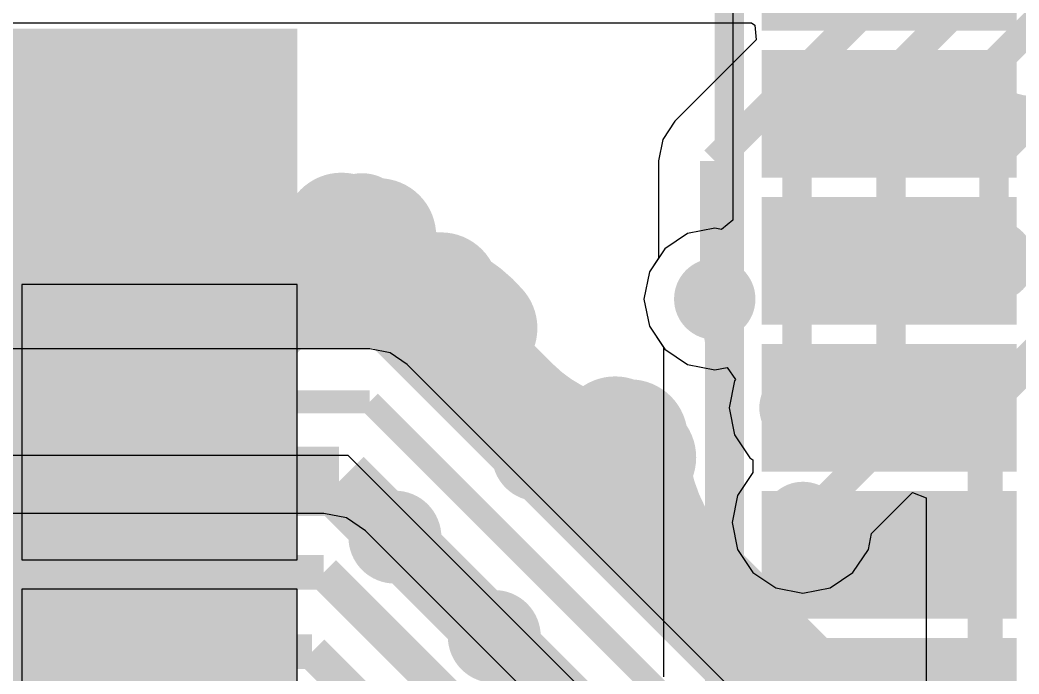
# Model space of a CAD drawing. Extents: x 81 to 196, y 150 to 213.
# Drawn here: x 97.79 to 106.42, y 195.99 to 201.64 of the extents above; entities that cross this region are included whole.
import ezdxf

# ---------------------------------------------------------------- set-up
doc = ezdxf.new("R2010")
doc.units = 0
doc.header["$MEASUREMENT"] = 0
for name, color, linetype in [('BOTTOMLAYER', 5, 'CONTINUOUS'), ('BOTTOMOVERLAY', 54, 'CONTINUOUS'), ('BOTTOMPASTE', 16, 'CONTINUOUS'), ('BOTTOMSOLDER', 6, 'CONTINUOUS'), ('MULTILAYER', 9, 'CONTINUOUS'), ('TOPLAYER', 1, 'CONTINUOUS')]:
    doc.layers.add(name, color=color, linetype=linetype)

msp = doc.modelspace()

# ---------------------------------------------------------------- linework, layer by layer
at = {"layer": 'BOTTOMLAYER'}
for p, q in [((103.951159, 201.822096), (103.951159, 199.908452)), ((103.951159, 199.908452), (103.852985, 199.827883)), ((103.560065, 199.793014), (103.361599, 199.660401)), ((103.794174, 199.83958), (103.560065, 199.793014)), ((103.852985, 199.827883), (103.794174, 199.83958)), ((103.361599, 199.660401), (103.228986, 199.461935)), ((103.228986, 199.461935), (103.18242, 199.227826)), ((100.185182, 199.352177), (97.808156, 199.352177)), ((97.808156, 199.352177), (97.808156, 196.9751)), ((100.185182, 196.9751), (100.185182, 199.352177)), ((103.18242, 199.227826), (103.228986, 198.993717)), ((103.228986, 198.993717), (103.349006, 198.814101)), ((103.349006, 198.814101), (103.351157, 198.808901)), ((103.351157, 198.808901), (103.351157, 195.963474)), ((97.808156, 196.9751), (100.185182, 196.9751)), ((100.185182, 196.7211), (97.808156, 196.7211)), ((97.808156, 196.7211), (97.808156, 194.344176)), ((100.185182, 195.165937), (100.185182, 196.7211))]:
    msp.add_line(p, q, dxfattribs=at)
for points, const_width in [([(98.485574, 200.830426, 1), (98.485574, 201.130426, 1)], 0.299999), ([(106.063308, 200.965168, 1), (106.063308, 201.115165, 1)], 0.15), ([(106.063308, 200.965168, 1), (106.063308, 201.115165, 1)], 0.15), ([(106.063308, 200.540887, 1), (106.063308, 200.690884, 1)], 0.15), ([(106.063308, 200.540887, 1), (106.063308, 200.690884, 1)], 0.15), ([(99.603174, 200.246226, 1), (99.603174, 200.546226, 1)], 0.299999), ([(98.536374, 199.890626, 1), (98.536374, 200.190626, 1)], 0.299999), ([(106.207174, 199.433028, 1), (106.207174, 199.683024, 1)], 0.249999), ([(106.120199, 199.581501, 1), (106.120199, 199.708501, 1)], 0.127), ([(106.120199, 199.581501, 1), (106.120199, 199.708501, 1)], 0.127), ([(105.910228, 199.494526, 1), (105.910228, 199.621526, 1)], 0.127), ([(105.910228, 199.494526, 1), (105.910228, 199.621526, 1)], 0.127), ([(105.910228, 199.494526, 1), (105.910228, 199.621526, 1)], 0.127), ([(105.910228, 199.494526, 1), (105.910228, 199.621526, 1)], 0.127), ([(106.120199, 199.407551, 1), (106.120199, 199.534551, 1)], 0.127), ([(106.120199, 199.407551, 1), (106.120199, 199.534551, 1)], 0.127), ([(103.794174, 199.102828, 1), (103.794174, 199.352824, 1)], 0.249999), ([(98.815774, 198.950826, 1), (98.815774, 199.250826, 1)], 0.299999), ([(99.907974, 198.900026, 1), (99.907974, 199.200026, 1)], 0.299999), ([(103.688109, 199.071761, 1), (103.688109, 199.171761, 1)], 0.1), ([(103.688109, 199.071761, 1), (103.688109, 199.171761, 1)], 0.1), ([(103.900239, 199.071761, 1), (103.900239, 199.171761, 1)], 0.1), ([(103.900239, 199.071761, 1), (103.900239, 199.171761, 1)], 0.1), ([(103.809973, 198.853836, 1), (103.809973, 198.953836, 1)], 0.1), ([(103.809973, 198.853836, 1), (103.809973, 198.953836, 1)], 0.1), ([(103.809973, 198.777553, 1), (103.809973, 198.877552, 1)], 0.1), ([(103.809973, 198.777553, 1), (103.809973, 198.877552, 1)], 0.1), ([(105.010014, 198.439395, 1), (105.010014, 198.566395, 1)], 0.127), ([(105.010014, 198.439395, 1), (105.010014, 198.566395, 1)], 0.127), ([(105.010014, 198.439395, 1), (105.010014, 198.566395, 1)], 0.127), ([(105.010014, 198.439395, 1), (105.010014, 198.566395, 1)], 0.127), ([(105.010014, 198.439395, 1), (105.010014, 198.566395, 1)], 0.127), ([(104.530774, 198.163028, 1), (104.530774, 198.413024, 1)], 0.249999), ([(104.617749, 198.311501, 1), (104.617749, 198.438501, 1)], 0.127), ([(104.617749, 198.311501, 1), (104.617749, 198.438501, 1)], 0.127), ([(104.617749, 198.311501, 1), (104.617749, 198.438501, 1)], 0.127), ([(104.617749, 198.311501, 1), (104.617749, 198.438501, 1)], 0.127), ([(104.617749, 198.311501, 1), (104.617749, 198.438501, 1)], 0.127), ([(104.617749, 198.311501, 1), (104.617749, 198.438501, 1)], 0.127), ([(104.617749, 198.311501, 1), (104.617749, 198.438501, 1)], 0.127), ([(104.530812, 198.224526, 1), (104.530812, 198.351526, 1)], 0.127), ([(104.530812, 198.224526, 1), (104.530812, 198.351526, 1)], 0.127), ([(104.530812, 198.224526, 1), (104.530812, 198.351526, 1)], 0.127), ([(104.530812, 198.224526, 1), (104.530812, 198.351526, 1)], 0.127), ([(104.530812, 198.224526, 1), (104.530812, 198.351526, 1)], 0.127), ([(104.530812, 198.224526, 1), (104.530812, 198.351526, 1)], 0.127), ([(104.530812, 198.224526, 1), (104.530812, 198.351526, 1)], 0.127), ([(104.530812, 198.224526, 1), (104.530812, 198.351526, 1)], 0.127), ([(104.530812, 198.224526, 1), (104.530812, 198.351526, 1)], 0.127), ([(104.530812, 198.224526, 1), (104.530812, 198.351526, 1)], 0.127), ([(104.82772, 198.224526, 1), (104.82772, 198.351526, 1)], 0.127), ([(104.82772, 198.224526, 1), (104.82772, 198.351526, 1)], 0.127), ([(104.82772, 198.224526, 1), (104.82772, 198.351526, 1)], 0.127), ([(104.82772, 198.224526, 1), (104.82772, 198.351526, 1)], 0.127), ([(104.82772, 198.224526, 1), (104.82772, 198.351526, 1)], 0.127), ([(104.82772, 198.224526, 1), (104.82772, 198.351526, 1)], 0.127), ([(104.82772, 198.224526, 1), (104.82772, 198.351526, 1)], 0.127), ([(104.82772, 198.224526, 1), (104.82772, 198.351526, 1)], 0.127), ([(104.82772, 198.224526, 1), (104.82772, 198.351526, 1)], 0.127), ([(104.82772, 198.224526, 1), (104.82772, 198.351526, 1)], 0.127), ([(104.82772, 198.224526, 1), (104.82772, 198.351526, 1)], 0.127), ([(104.82772, 198.224526, 1), (104.82772, 198.351526, 1)], 0.127), ([(104.82772, 198.224526, 1), (104.82772, 198.351526, 1)], 0.127), ([(104.82772, 198.224526, 1), (104.82772, 198.351526, 1)], 0.127), ([(104.617749, 198.137551, 1), (104.617749, 198.264551, 1)], 0.127), ([(104.617749, 198.137551, 1), (104.617749, 198.264551, 1)], 0.127), ([(104.617749, 198.137551, 1), (104.617749, 198.264551, 1)], 0.127), ([(104.617749, 198.137551, 1), (104.617749, 198.264551, 1)], 0.127), ([(104.617749, 198.137551, 1), (104.617749, 198.264551, 1)], 0.127), ([(104.617749, 198.137551, 1), (104.617749, 198.264551, 1)], 0.127), ([(104.617749, 198.137551, 1), (104.617749, 198.264551, 1)], 0.127), ([(105.010014, 198.009657, 1), (105.010014, 198.136657, 1)], 0.127), ([(105.010014, 198.009657, 1), (105.010014, 198.136657, 1)], 0.127), ([(105.010014, 198.009657, 1), (105.010014, 198.136657, 1)], 0.127), ([(105.010014, 198.009657, 1), (105.010014, 198.136657, 1)], 0.127), ([(105.010014, 198.009657, 1), (105.010014, 198.136657, 1)], 0.127), ([(98.510974, 197.503026, 1), (98.510974, 197.803026, 1)], 0.299999), ([(99.704774, 197.503026, 1), (99.704774, 197.803026, 1)], 0.299999), ([(104.556174, 197.172428, 1), (104.556174, 197.422424, 1)], 0.249999)]:
    msp.add_lwpolyline(points, format="xyb", close=True, dxfattribs=dict(at, const_width=const_width))
for points, const_width in [([(106.575461, 200.828026, -0.198912), (106.063308, 201.040167)], 0.299999), ([(106.575461, 200.828026, -0.198912), (106.063308, 201.040167)], 0.299999), ([(106.063308, 200.615885, -0.198912), (106.575461, 200.828026)], 0.299999), ([(106.063308, 200.615885, -0.198912), (106.575461, 200.828026)], 0.299999), ([(106.120199, 199.645001, -0.198912), (105.910228, 199.558026)], 0.254), ([(106.120199, 199.645001, -0.198912), (105.910228, 199.558026)], 0.254), ([(105.910228, 199.558026, -0.198912), (106.120199, 199.471051)], 0.254), ([(105.910228, 199.558026, -0.198912), (106.120199, 199.471051)], 0.254), ([(103.688109, 199.121761, -0.198912), (103.809973, 198.827552)], 0.2), ([(103.688109, 199.121761, -0.198912), (103.809973, 198.827552)], 0.2), ([(103.809973, 198.903836, -0.198912), (103.900239, 199.121761)], 0.2), ([(103.809973, 198.903836, -0.198912), (103.900239, 199.121761)], 0.2), ([(105.010014, 198.502895, -0.213934), (104.530812, 198.288026)], 0.254), ([(105.010014, 198.502895, -0.213934), (104.530812, 198.288026)], 0.254), ([(105.010014, 198.502895, -0.213934), (104.530812, 198.288026)], 0.254), ([(105.010014, 198.502895, -0.213934), (104.530812, 198.288026)], 0.254), ([(105.010014, 198.502895, -0.213934), (104.530812, 198.288026)], 0.254), ([(104.82772, 198.288026, -0.198912), (104.617749, 198.375001)], 0.254), ([(104.82772, 198.288026, -0.198912), (104.617749, 198.375001)], 0.254), ([(104.82772, 198.288026, -0.198912), (104.617749, 198.375001)], 0.254), ([(104.82772, 198.288026, -0.198912), (104.617749, 198.375001)], 0.254), ([(104.82772, 198.288026, -0.198912), (104.617749, 198.375001)], 0.254), ([(104.82772, 198.288026, -0.198912), (104.617749, 198.375001)], 0.254), ([(104.82772, 198.288026, -0.198912), (104.617749, 198.375001)], 0.254), ([(104.530812, 198.288026, -0.213934), (105.010014, 198.073157)], 0.254), ([(104.530812, 198.288026, -0.213934), (105.010014, 198.073157)], 0.254), ([(104.530812, 198.288026, -0.213934), (105.010014, 198.073157)], 0.254), ([(104.530812, 198.288026, -0.213934), (105.010014, 198.073157)], 0.254), ([(104.530812, 198.288026, -0.213934), (105.010014, 198.073157)], 0.254), ([(104.617749, 198.201051, -0.198912), (104.82772, 198.288026)], 0.254), ([(104.617749, 198.201051, -0.198912), (104.82772, 198.288026)], 0.254), ([(104.617749, 198.201051, -0.198912), (104.82772, 198.288026)], 0.254), ([(104.617749, 198.201051, -0.198912), (104.82772, 198.288026)], 0.254), ([(104.617749, 198.201051, -0.198912), (104.82772, 198.288026)], 0.254), ([(104.617749, 198.201051, -0.198912), (104.82772, 198.288026)], 0.254), ([(104.617749, 198.201051, -0.198912), (104.82772, 198.288026)], 0.254)]:
    msp.add_lwpolyline(points, format="xyb", dxfattribs=dict(at, const_width=const_width))
for points, const_width in [([(106.638974, 200.828026), (105.301156, 200.828026)], 0.299999), ([(106.207174, 199.558026), (104.666156, 199.558026)], 0.254), ([(103.809973, 199.212027), (103.794174, 199.227826)], 0.2), ([(103.809973, 195.773426), (103.809973, 199.212027)], 0.2), ([(104.505374, 198.262626), (104.530774, 198.288026)], 0.254), ([(105.80118, 198.288026), (104.530774, 198.288026)], 0.254), ([(104.835574, 197.018026), (104.556174, 197.297426)], 0.254), ([(106.130974, 197.018026), (104.835574, 197.018026)], 0.254)]:
    msp.add_lwpolyline(points, dxfattribs=dict(at, const_width=const_width))
for points in [[(100.187374, 194.554226), (100.187374, 201.564626), (93.278574, 194.554226), (93.278574, 201.564626)], [(104.301158, 200.378014), (106.301154, 200.378014), (104.301158, 201.278038), (106.301154, 201.278038)], [(104.301158, 199.108014), (106.301154, 199.108014), (104.301158, 200.008038), (106.301154, 200.008038)], [(95.431155, 194.598099), (99.931157, 194.598099), (95.431155, 199.098101), (99.931157, 199.098101)], [(104.301158, 197.838014), (106.301154, 197.838014), (104.301158, 198.738038), (106.301154, 198.738038)], [(104.301158, 196.568014), (106.301154, 196.568014), (104.301158, 197.468038), (106.301154, 197.468038)], [(104.301158, 195.298014), (106.301154, 195.298014), (104.301158, 196.198038), (106.301154, 196.198038)]]:
    msp.add_solid(points, dxfattribs=at)
at = {"layer": 'BOTTOMOVERLAY', "const_width": 0.254}
msp.add_lwpolyline([(103.921174, 181.778026), (103.921174, 205.908026)], dxfattribs=at)
at = {"layer": 'BOTTOMPASTE'}
for points in [[(104.301158, 200.378014), (106.301154, 200.378014), (104.301158, 201.278038), (106.301154, 201.278038)], [(104.301158, 199.108014), (106.301154, 199.108014), (104.301158, 200.008038), (106.301154, 200.008038)], [(95.431155, 194.598099), (99.931157, 194.598099), (95.431155, 199.098101), (99.931157, 199.098101)], [(104.301158, 197.838014), (106.301154, 197.838014), (104.301158, 198.738038), (106.301154, 198.738038)], [(104.301158, 196.568014), (106.301154, 196.568014), (104.301158, 197.468038), (106.301154, 197.468038)], [(104.301158, 195.298014), (106.301154, 195.298014), (104.301158, 196.198038), (106.301154, 196.198038)]]:
    msp.add_solid(points, dxfattribs=at)
at = {"layer": 'BOTTOMSOLDER'}
for points, const_width in [([(98.485574, 200.779626, 1), (98.485574, 201.181226, 1)], 0.401599), ([(99.603174, 200.195426, 1), (99.603174, 200.597026, 1)], 0.401599), ([(98.536374, 199.839826, 1), (98.536374, 200.241426, 1)], 0.401599), ([(100.746174, 199.712826, 1), (100.746174, 200.114426, 1)], 0.401599), ([(106.207174, 199.382228, 1), (106.207174, 199.733824, 1)], 0.351599), ([(98.815774, 198.900026, 1), (98.815774, 199.301626, 1)], 0.401599), ([(103.794174, 199.052028, 1), (103.794174, 199.403624, 1)], 0.351599), ([(99.907974, 198.849226, 1), (99.907974, 199.250826, 1)], 0.401599), ([(101.609774, 198.646026, 1), (101.609774, 199.047626, 1)], 0.401599), ([(104.530774, 198.112228, 1), (104.530774, 198.463824, 1)], 0.351599), ([(103.133774, 197.858626, 1), (103.133774, 198.260226, 1)], 0.401599), ([(102.270174, 197.680826, 1), (102.270174, 198.082426, 1)], 0.401599), ([(98.510974, 197.452226, 1), (98.510974, 197.853826, 1)], 0.401599), ([(99.704774, 197.452226, 1), (99.704774, 197.853826, 1)], 0.401599), ([(104.556174, 197.121628, 1), (104.556174, 197.473224, 1)], 0.351599), ([(101.03041, 196.969626, 1), (101.03041, 197.371226, 1)], 0.401599), ([(103.209974, 196.868026, 1), (103.209974, 197.269626, 1)], 0.401599), ([(101.889174, 196.110862, 1), (101.889174, 196.512462, 1)], 0.401599)]:
    msp.add_lwpolyline(points, format="xyb", close=True, dxfattribs=dict(at, const_width=const_width))
for points in [[(104.199558, 201.546414), (106.402754, 201.546414), (104.199558, 202.649638), (106.402754, 202.649638)], [(104.199558, 200.276414), (106.402754, 200.276414), (104.199558, 201.379638), (106.402754, 201.379638)], [(104.199558, 199.006414), (106.402754, 199.006414), (104.199558, 200.109638), (106.402754, 200.109638)], [(95.329555, 194.496499), (100.032757, 194.496499), (95.329555, 199.199701), (100.032757, 199.199701)], [(104.199558, 197.736414), (106.402754, 197.736414), (104.199558, 198.839638), (106.402754, 198.839638)], [(104.199558, 196.466414), (106.402754, 196.466414), (104.199558, 197.569638), (106.402754, 197.569638)], [(104.199558, 195.196414), (106.402754, 195.196414), (104.199558, 196.299638), (106.402754, 196.299638)]]:
    msp.add_solid(points, dxfattribs=at)
at = {"layer": 'MULTILAYER'}
for points, const_width in [([(98.536374, 199.890626, 1), (98.536374, 200.190626, 1)], 0.299999), ([(106.207174, 199.433028, 1), (106.207174, 199.683024, 1)], 0.249999), ([(103.794174, 199.102828, 1), (103.794174, 199.352824, 1)], 0.249999), ([(98.815774, 198.950826, 1), (98.815774, 199.250826, 1)], 0.299999), ([(99.907974, 198.900026, 1), (99.907974, 199.200026, 1)], 0.299999), ([(104.530774, 198.163028, 1), (104.530774, 198.413024, 1)], 0.249999), ([(98.510974, 197.503026, 1), (98.510974, 197.803026, 1)], 0.299999), ([(99.704774, 197.503026, 1), (99.704774, 197.803026, 1)], 0.299999), ([(104.556174, 197.172428, 1), (104.556174, 197.422424, 1)], 0.249999)]:
    msp.add_lwpolyline(points, format="xyb", close=True, dxfattribs=dict(at, const_width=const_width))
at = {"layer": 'TOPLAYER'}
for p, q in [((89.582422, 201.613811), (104.11207, 201.613811)), ((104.11207, 201.613811), (104.140638, 201.594722)), ((104.140638, 201.594722), (104.153084, 201.468332)), ((104.153084, 201.468332), (103.450276, 200.765524)), ((103.450276, 200.765524), (103.344851, 200.607742)), ((103.344851, 200.607742), (103.307827, 200.421626)), ((103.307827, 200.421626), (103.30783, 200.421613)), ((103.30783, 200.421613), (103.30783, 199.579931)), ((103.30783, 199.579931), (103.228986, 199.461935)), ((103.228986, 199.461935), (103.18242, 199.227826)), ((103.18242, 199.227826), (103.228986, 198.993717)), ((103.228986, 198.993717), (103.361599, 198.795251)), ((100.812786, 198.797641), (89.370588, 198.797641)), ((100.812788, 198.797641), (100.812786, 198.797641)), ((100.812791, 198.797647), (100.812788, 198.797641)), ((100.812793, 198.797641), (100.812791, 198.797647)), ((100.988371, 198.762716), (100.812793, 198.797641)), ((101.13722, 198.663258), (100.988371, 198.762716)), ((103.361599, 198.795251), (103.560065, 198.662638)), ((106.506206, 193.294272), (101.13722, 198.663258)), ((103.560065, 198.662638), (103.794174, 198.616072)), ((103.794174, 198.616072), (103.901502, 198.637421)), ((103.901502, 198.637421), (103.972058, 198.53182)), ((103.965586, 198.522135), (103.91902, 198.288026)), ((103.972058, 198.53182), (103.965586, 198.522135)), ((103.91902, 198.288026), (103.965586, 198.053917)), ((103.965586, 198.053917), (104.098199, 197.855451)), ((89.099822, 197.880011), (100.62274, 197.880011)), ((100.62274, 197.880011), (105.722959, 192.779792)), ((104.098199, 197.855451), (104.123599, 197.838479)), ((104.123599, 197.838479), (104.123599, 197.729998)), ((104.123599, 197.729998), (103.990986, 197.531535)), ((103.990986, 197.531535), (103.94442, 197.297426)), ((105.149048, 197.202504), (105.503845, 197.557301)), ((105.503845, 197.557301), (105.621178, 197.508698)), ((105.621178, 197.508698), (105.621178, 195.570226)), ((100.415974, 197.375422), (92.350981, 197.375422)), ((100.611064, 197.336616), (100.415974, 197.375422)), ((100.776453, 197.226105), (100.611064, 197.336616)), ((103.94442, 197.297426), (103.990986, 197.063317)), ((105.246853, 192.755705), (100.776453, 197.226105)), ((105.121362, 197.063317), (105.149048, 197.202504)), ((103.990986, 197.063317), (104.123599, 196.864851)), ((104.988749, 196.864851), (105.121362, 197.063317)), ((104.123599, 196.864851), (104.322065, 196.732238)), ((104.790283, 196.732238), (104.988749, 196.864851)), ((104.322065, 196.732238), (104.556174, 196.685672)), ((104.556174, 196.685672), (104.790283, 196.732238))]:
    msp.add_line(p, q, dxfattribs=at)
for points, const_width in [([(103.794174, 200.421626), (108.035974, 204.663426)], 0.254), ([(104.505374, 200.345426), (108.6237, 204.463752)], 0.254), ([(105.318174, 200.370826), (109.255174, 204.307826)], 0.254), ([(106.207174, 200.447026), (109.813974, 204.053826)], 0.254), ([(103.794174, 199.227826), (103.794174, 200.421626)], 0.254), ([(106.207174, 199.558026), (106.207174, 200.447026)], 0.254), ([(104.505374, 198.262626), (104.505374, 200.345426)], 0.254), ([(105.318174, 198.059426), (105.318174, 200.370826)], 0.254), ([(101.050974, 199.304026), (91.627574, 199.304026)], 1.000001), ([(107.273974, 193.081026), (101.050974, 199.304026)], 1.000001), ([(106.130974, 198.313426), (106.892974, 199.075426)], 0.299999), ([(106.130974, 195.570226), (106.130974, 198.313426)], 0.299999), ([(100.812788, 198.338826), (88.909774, 198.338826)], 0.2), ([(106.181774, 192.96984), (100.812788, 198.338826)], 0.2), ([(104.556174, 197.297426), (105.318174, 198.059426)], 0.254), ([(99.704774, 197.653026), (95.208974, 197.653026)], 0.599999), ([(100.54781, 197.653026), (99.704774, 197.653026)], 0.599999), ([(101.03041, 197.170426), (100.54781, 197.653026)], 0.599999), ([(101.889174, 196.311662), (101.03041, 197.170426)], 0.599999), ([(100.415974, 196.865626), (92.033974, 196.865626)], 0.299999), ([(104.886374, 192.395226), (100.415974, 196.865626)], 0.299999), ([(105.556375, 192.644461), (101.889174, 196.311662)], 0.599999), ([(100.314374, 196.179826), (91.043374, 196.179826)], 0.299999), ([(104.367973, 192.126227), (100.314374, 196.179826)], 0.299999)]:
    msp.add_lwpolyline(points, dxfattribs=dict(at, const_width=const_width))
for points, const_width in [([(98.221117, 199.304026, -0.198912), (96.845552, 199.873804)], 1.000001), ([(98.221117, 199.304026, -0.198912), (96.845552, 199.873804)], 1.000001), ([(98.677796, 199.899204, -0.198912), (97.240908, 199.304026)], 1.000001), ([(98.677796, 199.899204, -0.198912), (97.240908, 199.304026)], 1.000001), ([(99.83184, 199.304026, -0.198912), (98.394952, 199.899204)], 1.000001), ([(99.83184, 199.304026, -0.198912), (98.394952, 199.899204)], 1.000001), ([(101.427699, 199.304026, -0.277381), (100.569563, 199.819768)], 1.000001), ([(101.427699, 199.304026, -0.277381), (100.569563, 199.819768)], 1.000001), ([(100.887596, 199.772204, -0.198912), (99.757314, 199.304026)], 1.000001), ([(100.887596, 199.772204, -0.198912), (99.757314, 199.304026)], 1.000001), ([(106.207174, 199.854972, -0.198912), (106.120199, 199.645001)], 0.254), ([(106.207174, 199.854972, -0.198912), (106.120199, 199.645001)], 0.254), ([(106.294149, 199.645001, -0.198912), (106.207174, 199.854972)], 0.254), ([(106.294149, 199.645001, -0.198912), (106.207174, 199.854972)], 0.254), ([(100.988841, 199.304026, -0.198912), (101.751196, 198.988248)], 1.000001), ([(100.988841, 199.304026, -0.198912), (101.751196, 198.988248)], 1.000001), ([(101.051007, 199.304026, -0.2191), (101.761704, 198.976894)], 1.000001), ([(101.051007, 199.304026, -0.2191), (101.761704, 198.976894)], 1.000001), ([(103.794174, 199.524772, -0.198912), (103.707199, 199.314801)], 0.254), ([(103.794174, 199.524772, -0.198912), (103.707199, 199.314801)], 0.254), ([(103.881149, 199.314801, -0.198912), (103.794174, 199.524772)], 0.254), ([(103.881149, 199.314801, -0.198912), (103.794174, 199.524772)], 0.254), ([(103.133774, 197.859426, -0.198912), (102.044299, 198.310701)], 1.000001), ([(103.133774, 197.859426, -0.198912), (102.044299, 198.310701)], 1.000001), ([(104.617749, 198.375001, -0.198912), (104.505374, 198.646293)], 0.254), ([(104.617749, 198.375001, -0.198912), (104.505374, 198.646293)], 0.254), ([(104.617749, 198.375001, -0.198912), (104.505374, 198.646293)], 0.254), ([(104.617749, 198.375001, -0.198912), (104.505374, 198.646293)], 0.254), ([(104.617749, 198.375001, -0.198912), (104.505374, 198.646293)], 0.254), ([(104.617749, 198.375001, -0.198912), (104.505374, 198.646293)], 0.254), ([(104.617749, 198.375001, -0.198912), (104.505374, 198.646293)], 0.254), ([(103.385049, 196.969951, -0.198912), (102.933774, 198.059426)], 1.000001), ([(103.385049, 196.969951, -0.198912), (102.933774, 198.059426)], 1.000001), ([(103.58389, 196.77111, -0.198912), (103.060772, 198.034026)], 1.000001), ([(103.58389, 196.77111, -0.198912), (103.060772, 198.034026)], 1.000001), ([(103.58389, 196.77111, -0.198912), (103.060772, 198.034026)], 1.000001), ([(103.58389, 196.77111, -0.198912), (103.060772, 198.034026)], 1.000001), ([(103.58389, 196.77111, -0.198912), (103.060772, 198.034026)], 1.000001), ([(104.766146, 197.5074, -0.198912), (104.556174, 197.420425)], 0.254), ([(104.766146, 197.5074, -0.198912), (104.556174, 197.420425)], 0.254), ([(104.679174, 197.297426, -0.198912), (104.766148, 197.507398)], 0.254), ([(104.679174, 197.297426, -0.198912), (104.766148, 197.507398)], 0.254)]:
    msp.add_lwpolyline(points, format="xyb", dxfattribs=dict(at, const_width=const_width))
for points, const_width in [([(98.394952, 199.649204, 1), (98.394952, 200.149203, 1)], 0.499999), ([(98.394952, 199.649204, 1), (98.394952, 200.149203, 1)], 0.499999), ([(98.677796, 199.649204, 1), (98.677796, 200.149203, 1)], 0.499999), ([(98.677796, 199.649204, 1), (98.677796, 200.149203, 1)], 0.499999), ([(98.536374, 199.890626, 1), (98.536374, 200.190626, 1)], 0.299999), ([(100.569563, 199.569768, 1), (100.569563, 200.069767, 1)], 0.499999), ([(100.569563, 199.569768, 1), (100.569563, 200.069767, 1)], 0.499999), ([(100.887596, 199.522204, 1), (100.887596, 200.022203, 1)], 0.499999), ([(100.887596, 199.522204, 1), (100.887596, 200.022203, 1)], 0.499999), ([(100.746174, 199.763626, 1), (100.746174, 200.063626, 1)], 0.299999), ([(106.207174, 199.791472, 1), (106.207174, 199.918472, 1)], 0.127), ([(106.207174, 199.791472, 1), (106.207174, 199.918472, 1)], 0.127), ([(106.207174, 199.791472, 1), (106.207174, 199.918472, 1)], 0.127), ([(106.207174, 199.791472, 1), (106.207174, 199.918472, 1)], 0.127), ([(98.221117, 199.054027, 1), (98.221117, 199.554026, 1)], 0.499999), ([(98.221117, 199.054027, 1), (98.221117, 199.554026, 1)], 0.499999), ([(99.757314, 199.054027, 1), (99.757314, 199.554026, 1)], 0.499999), ([(99.757314, 199.054027, 1), (99.757314, 199.554026, 1)], 0.499999), ([(99.83184, 199.054027, 1), (99.83184, 199.554026, 1)], 0.499999), ([(99.83184, 199.054027, 1), (99.83184, 199.554026, 1)], 0.499999), ([(100.988841, 199.054027, 1), (100.988841, 199.554026, 1)], 0.499999), ([(100.988841, 199.054027, 1), (100.988841, 199.554026, 1)], 0.499999), ([(101.051007, 199.054027, 1), (101.051007, 199.554026, 1)], 0.499999), ([(101.051007, 199.054027, 1), (101.051007, 199.554026, 1)], 0.499999), ([(101.427699, 199.054027, 1), (101.427699, 199.554026, 1)], 0.499999), ([(101.427699, 199.054027, 1), (101.427699, 199.554026, 1)], 0.499999), ([(106.207174, 199.433028, 1), (106.207174, 199.683024, 1)], 0.249999), ([(106.120199, 199.581501, 1), (106.120199, 199.708501, 1)], 0.127), ([(106.120199, 199.581501, 1), (106.120199, 199.708501, 1)], 0.127), ([(106.294149, 199.581501, 1), (106.294149, 199.708501, 1)], 0.127), ([(106.294149, 199.581501, 1), (106.294149, 199.708501, 1)], 0.127), ([(103.794174, 199.461272, 1), (103.794174, 199.588272, 1)], 0.127), ([(103.794174, 199.461272, 1), (103.794174, 199.588272, 1)], 0.127), ([(103.794174, 199.461272, 1), (103.794174, 199.588272, 1)], 0.127), ([(103.794174, 199.461272, 1), (103.794174, 199.588272, 1)], 0.127), ([(101.751196, 198.738249, 1), (101.751196, 199.238248, 1)], 0.499999), ([(101.751196, 198.738249, 1), (101.751196, 199.238248, 1)], 0.499999), ([(101.761704, 198.726895, 1), (101.761704, 199.226894, 1)], 0.499999), ([(101.761704, 198.726895, 1), (101.761704, 199.226894, 1)], 0.499999), ([(103.794174, 199.102828, 1), (103.794174, 199.352824, 1)], 0.249999), ([(103.707199, 199.251301, 1), (103.707199, 199.378301, 1)], 0.127), ([(103.707199, 199.251301, 1), (103.707199, 199.378301, 1)], 0.127), ([(103.881149, 199.251301, 1), (103.881149, 199.378301, 1)], 0.127), ([(103.881149, 199.251301, 1), (103.881149, 199.378301, 1)], 0.127), ([(98.815774, 198.950826, 1), (98.815774, 199.250826, 1)], 0.299999), ([(99.907974, 198.900026, 1), (99.907974, 199.200026, 1)], 0.299999), ([(101.609774, 198.696826, 1), (101.609774, 198.996826, 1)], 0.299999), ([(102.044299, 198.060701, 1), (102.044299, 198.5607, 1)], 0.499999), ([(102.044299, 198.060701, 1), (102.044299, 198.5607, 1)], 0.499999), ([(104.505374, 198.582793, 1), (104.505374, 198.709793, 1)], 0.127), ([(104.505374, 198.582793, 1), (104.505374, 198.709793, 1)], 0.127), ([(104.505374, 198.582793, 1), (104.505374, 198.709793, 1)], 0.127), ([(104.505374, 198.582793, 1), (104.505374, 198.709793, 1)], 0.127), ([(104.505374, 198.582793, 1), (104.505374, 198.709793, 1)], 0.127), ([(104.505374, 198.582793, 1), (104.505374, 198.709793, 1)], 0.127), ([(104.505374, 198.582793, 1), (104.505374, 198.709793, 1)], 0.127), ([(102.933774, 197.809426, 1), (102.933774, 198.309425, 1)], 0.499999), ([(102.933774, 197.809426, 1), (102.933774, 198.309425, 1)], 0.499999), ([(103.060772, 197.784026, 1), (103.060772, 198.284025, 1)], 0.499999), ([(103.060772, 197.784026, 1), (103.060772, 198.284025, 1)], 0.499999), ([(103.060772, 197.784026, 1), (103.060772, 198.284025, 1)], 0.499999), ([(103.060772, 197.784026, 1), (103.060772, 198.284025, 1)], 0.499999), ([(103.060772, 197.784026, 1), (103.060772, 198.284025, 1)], 0.499999), ([(104.530774, 198.163028, 1), (104.530774, 198.413024, 1)], 0.249999), ([(104.617749, 198.311501, 1), (104.617749, 198.438501, 1)], 0.127), ([(104.617749, 198.311501, 1), (104.617749, 198.438501, 1)], 0.127), ([(104.617749, 198.311501, 1), (104.617749, 198.438501, 1)], 0.127), ([(104.617749, 198.311501, 1), (104.617749, 198.438501, 1)], 0.127), ([(104.617749, 198.311501, 1), (104.617749, 198.438501, 1)], 0.127), ([(104.617749, 198.311501, 1), (104.617749, 198.438501, 1)], 0.127), ([(104.617749, 198.311501, 1), (104.617749, 198.438501, 1)], 0.127), ([(103.133774, 197.609427, 1), (103.133774, 198.109426, 1)], 0.499999), ([(103.133774, 197.609427, 1), (103.133774, 198.109426, 1)], 0.499999), ([(103.133774, 197.909426, 1), (103.133774, 198.209426, 1)], 0.299999), ([(102.270174, 197.731626, 1), (102.270174, 198.031626, 1)], 0.299999), ([(98.510974, 197.503026, 1), (98.510974, 197.803026, 1)], 0.299999), ([(99.704774, 197.503026, 1), (99.704774, 197.803026, 1)], 0.299999), ([(104.766146, 197.4439, 1), (104.766146, 197.5709, 1)], 0.127), ([(104.766146, 197.4439, 1), (104.766146, 197.5709, 1)], 0.127), ([(104.766148, 197.443898, 1), (104.766148, 197.570898, 1)], 0.127), ([(104.766148, 197.443898, 1), (104.766148, 197.570898, 1)], 0.127), ([(104.556174, 197.172428, 1), (104.556174, 197.422424, 1)], 0.249999), ([(104.556174, 197.356925, 1), (104.556174, 197.483925, 1)], 0.127), ([(104.556174, 197.356925, 1), (104.556174, 197.483925, 1)], 0.127), ([(101.03041, 197.020426, 1), (101.03041, 197.320426, 1)], 0.299999), ([(103.385049, 196.719952, 1), (103.385049, 197.219951, 1)], 0.499999), ([(103.385049, 196.719952, 1), (103.385049, 197.219951, 1)], 0.499999), ([(103.209974, 196.918826, 1), (103.209974, 197.218826, 1)], 0.299999), ([(104.679174, 197.233926, 1), (104.679174, 197.360926, 1)], 0.127), ([(104.679174, 197.233926, 1), (104.679174, 197.360926, 1)], 0.127), ([(103.58389, 196.521111, 1), (103.58389, 197.02111, 1)], 0.499999), ([(103.58389, 196.521111, 1), (103.58389, 197.02111, 1)], 0.499999), ([(103.58389, 196.521111, 1), (103.58389, 197.02111, 1)], 0.499999), ([(103.58389, 196.521111, 1), (103.58389, 197.02111, 1)], 0.499999), ([(103.58389, 196.521111, 1), (103.58389, 197.02111, 1)], 0.499999), ([(101.889174, 196.161662, 1), (101.889174, 196.461662, 1)], 0.299999)]:
    msp.add_lwpolyline(points, format="xyb", close=True, dxfattribs=dict(at, const_width=const_width))

doc.saveas('drawing.dxf')
